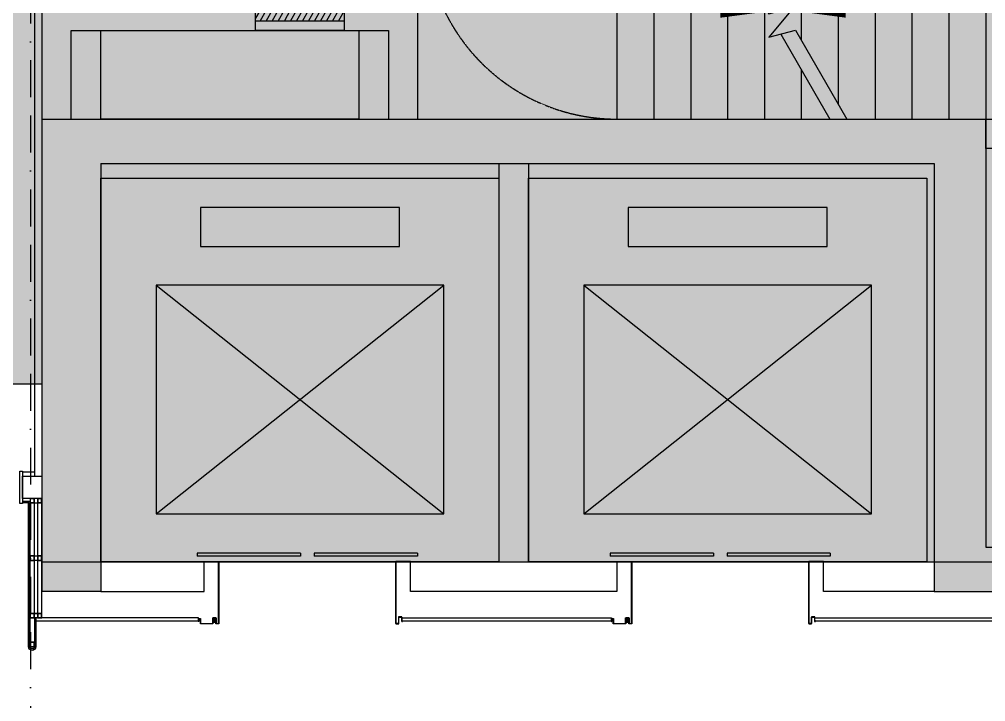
# Model space of a CAD drawing. Extents: x -284868 to 304789, y -137694 to 137894.
# Drawn here: x 202035 to 208588, y -96536 to -91912 of the extents above; entities that cross this region are included whole.
import ezdxf

# ---------------------------------------------------------------- set-up
doc = ezdxf.new("R2010")
doc.units = 0
doc.linetypes.add('BORDER2', pattern=[0.875, 0.25, -0.125, 0.25, -0.125, 0, -0.125])
doc.linetypes.add('DASH', pattern=[0.35, 0.25, -0.1])
doc.layers.get('0').update_dxf_attribs({"linetype": 'CONTINUOUS'})
for name, color, linetype in [('0-墙', 4, 'CONTINUOUS'), ('0-建筑柱体', 251, 'CONTINUOUS'), ('0-电梯', 3, 'CONTINUOUS'), ('0-窗', 11, 'CONTINUOUS'), ('0-非设计区域', 251, 'CONTINUOUS'), ('P-完成面', 42, 'CONTINUOUS'), ('P-平面楼梯', 3, 'CONTINUOUS'), ('P-门扇', 6, 'CONTINUOUS'), ('WIRE-照明', 130, 'CONTINUOUS'), ('WIRE-电话插孔', 120, 'BORDER2')]:
    doc.layers.add(name, color=color, linetype=linetype)

# ---------------------------------------------------------------- blocks, each defined once
blk = doc.blocks.new('213r5467')
for p, q in [((-90909.2, -260063), (-90909.2, -260325.5)), ((-89559.2, -260063), (-90909.2, -260063)), ((-89559.2, -260325.5), (-89559.2, -260063)), ((-90909.2, -260325.5), (-89559.2, -260325.5)), ((-91209.2, -260588), (-91209.2, -262138)), ((-89259.2, -260588), (-91209.2, -260588)), ((-91209.2, -260588), (-89259.2, -262138)), ((-91209.2, -262138), (-89259.2, -260588)), ((-89259.2, -262138), (-89259.2, -260588)), ((-91209.2, -262138), (-89259.2, -262138))]:
    blk.add_line(p, q)
blk.add_lwpolyline([(-88884.2, -262463), (-91584.2, -262463), (-91584.2, -259863), (-88884.2, -259863), (-88884.2, -262463)])
blk = doc.blocks.new('sgASGHHHH')
for points in [[(-108645.8, -911224), (-109045.8, -910924), (-109045.8, -914124), (-108645.8, -914124)], [(-109045.8, -910924), (-108645.8, -911224), (-102995.8, -911224), (-102645.8, -910924)], [(-102645.8, -910924), (-102995.8, -911224), (-102995.8, -914124), (-102645.8, -913824)], [(-102645.8, -913824), (-102995.8, -914124), (-94145.8, -914124), (-94645.8, -913824)]]:
    blk.add_hatch(color=256).paths.add_polyline_path(points)
at = {"color": 4}
for p, q in [((-109045.8, -910924), (-109045.8, -914124)), ((-109045.8, -910924), (-102645.8, -910924)), ((-102645.8, -910924), (-102645.8, -913824)), ((-108645.8, -911224), (-108645.8, -914124)), ((-108645.8, -911224), (-102995.8, -911224)), ((-102995.8, -911224), (-102995.8, -914124)), ((-102645.8, -913824), (-94645.8, -913824)), ((-108645.8, -914124), (-109045.8, -914124)), ((-102995.8, -914124), (-94145.8, -914124))]:
    blk.add_line(p, q, dxfattribs=at)
blk = doc.blocks.new('$WINLIB2D$00000039')
at = {"color": 0}
for points in [[(-0.5, 0.5), (-0.5, -0.5)], [(0.5, 0.5), (-0.5, 0.5)], [(0.5, -0.5), (0.5, 0.5)], [(-0.5, 0.167), (0.5, 0.167)], [(-0.384, -0.167), (-0.448, 0.167)], [(-0.316, -0.167), (-0.38, 0.167)], [(-0.248, -0.167), (-0.312, 0.167)], [(-0.18, -0.167), (-0.244, 0.167)], [(-0.112, -0.167), (-0.176, 0.167)], [(-0.044, -0.167), (-0.108, 0.167)], [(0.024, -0.167), (-0.04, 0.167)], [(0.092, -0.167), (0.028, 0.167)], [(0.16, -0.167), (0.096, 0.167)], [(0.228, -0.167), (0.164, 0.167)], [(0.296, -0.167), (0.232, 0.167)], [(0.364, -0.167), (0.3, 0.167)], [(0.432, -0.167), (0.368, 0.167)], [(0.5, -0.167), (0.436, 0.167)], [(-0.452, -0.167), (-0.5, 0.084)], [(-0.5, -0.167), (0.5, -0.167)], [(0.5, -0.5), (-0.5, -0.5)]]:
    blk.add_lwpolyline(points, dxfattribs=at)
blk = doc.blocks.new('$DORLIB2D$00000127')
at = {"color": 0}
for points in [[(-0.5333, 0.7949), (-0.5333, 0.6904)], [(-0.0333, 0.7949), (-0.5333, 0.7949)], [(-0.0333, 0.7949), (-0.0333, 0.6904)], [(0.5333, 0.7949), (0.0333, 0.7949)], [(0.0333, 0.7949), (0.0333, 0.6904)], [(0.5333, 0.7949), (0.5333, 0.6904)], [(-0.0333, 0.6904), (-0.5333, 0.6904)], [(0.5333, 0.6904), (0.0333, 0.6904)], [(0.5, 0.5), (-0.5, 0.5)]]:
    blk.add_lwpolyline(points, dxfattribs=at)
blk = doc.blocks.new('A$C00a7c3ed')
for p, q in [((-3800, -1240), (-3800, 0)), ((-3550, -1240), (-3550, 0)), ((-3300, -1240), (-3300, 0)), ((-3050, -1240), (-3050, 0)), ((-2800, -1240), (-2800, 0)), ((-2550, -1240), (-2550, 0)), ((-2300, -1240), (-2300, 0)), ((-2050, -1240), (-2050, 0)), ((-1800, -1240), (-1800, 0)), ((-1550, -1240), (-1550, 0)), ((-1300, -1240), (-1300, 0)), ((-1300, 0), (-1300, -1240)), ((-3860, -1240), (-3860, -1560)), ((-1240, -1240), (-3860, -1240)), ((-1240, -1560), (-1240, -1240)), ((-1300, -1300), (-3800, -1300)), ((-3800, -1300), (-3800, -1500)), ((-1300, -1300), (-3800, -1300)), ((-3800, -1500), (-3800, -1300)), ((-1300, -1500), (-1300, -1300)), ((-1300, -1300), (-1300, -1500)), ((-3800, -1500), (-3108, -1500)), ((-3800, -1500), (-3108, -1500)), ((-3108, -1500), (-2769.9, -2085.6)), ((-2992.5, -1500), (-1300, -1500)), ((-2992.5, -1500), (-2669.9, -2058.8)), ((-2992.5, -1500), (-1300, -1500)), ((-3860, -1560), (-3073.4, -1560)), ((-3800, -1560), (-3800, -2800)), ((-3550, -1560), (-3550, -2800)), ((-3300, -1560), (-3300, -2800)), ((-2957.9, -1560), (-1240, -1560)), ((-2800, -1560), (-2800, -1833.5)), ((-2550, -1560), (-2550, -2266.5)), ((-2300, -1560), (-2300, -2699.5)), ((-2050, -1560), (-2050, -2800)), ((-1800, -1560), (-1800, -2800)), ((-1550, -1560), (-1550, -2800)), ((-1300, -1560), (-1300, -2800)), ((-1300, -1560), (-1300, -2800)), ((-3050, -1600.5), (-3050, -2800)), ((-2800, -2033.5), (-2800, -2800)), ((-2597.6, -2039.4), (-2770.5, -2245.5)), ((-2769.9, -2085.6), (-2597.6, -2039.4)), ((-2770.5, -2245.5), (-2590.1, -2197.1)), ((-2690.1, -2223.9), (-2357.5, -2800)), ((-2590.1, -2197.1), (-2242, -2800)), ((-2550, -2466.5), (-2550, -2800))]:
    blk.add_line(p, q)
at = {"linetype": 'DASH'}
for points in [[(-3800, 0, 0.414206), (-5100, -1300)], [(-1300, 0, -0.414214), (0, -1300)], [(-3800, -2800, -0.41422), (-5100, -1500)], [(-1300, -2800, 0.414214), (0, -1500)]]:
    blk.add_lwpolyline(points, format="xyb", dxfattribs=at)
for points in [[(-3925, -650, 0, 0, 0), (-604.2, -650, 0, 0, 0), (-604.2, -2072.6, 0, 0, 0), (-2550, -2072.6, 0, 80, 0), (-2250, -2072.6, 0, 0, 0)], [(-4480, -1147.5, 0, 0, 0), (-4480, -1560, 0, 80, 0), (-4480, -1260, 0, 0, 0)], [(-3925, -2073.2, 0, 0, 0), (-2800, -2073.2, 0, 80, 0), (-3100, -2073.2, 0, 0, 0)]]:
    blk.add_lwpolyline(points, format="xyseb")
for points in [[(-5150, -1240), (-3860, -1240), (-3860, -1560), (-5150, -1560)], [(-1240, -1240), (0, -1240), (0, -1560), (-1240, -1560)]]:
    blk.add_lwpolyline(points, close=True)
blk = doc.blocks.new('A$C611527F21')
h = blk.add_hatch(color=7)
h.dxf.hatch_style = 1
h.set_gradient(color1=(255, 255, 255), color2=(255, 255, 0), tint=1, name='CYLINDER')
h.paths.add_polyline_path([(1340, -405), (1340, -380), (1320, -380), (1320, -406), (1325, -410), (1335, -410)])
for points in [[(60, -375), (60, -405), (55, -405), (55, -400), (56.5, -400), (56.5, -403.5), (58.5, -403.5), (58.5, -373.5), (81.5, -373.5), (81.5, -418.5), (98.5, -418.5), (98.5, 0), (0, 0), (0, 1.5), (100, 1.5), (100, -420), (80, -420), (80, -375), (60, -375)], [(1438.5, -400), (1438.5, -403.5), (1436.5, -403.5), (1436.5, -383.5), (1423.5, -383.5), (1423.5, -418.5), (1341.5, -418.5), (1341.5, -378.5), (1318.5, -378.5), (1318.5, -418.5), (1301.5, -418.5), (1301.5, 0), (1400, 0), (1400, 1.5), (1300, 1.5), (1300, -420), (1320, -420), (1320, -380), (1340, -380), (1340, -420), (1425, -420), (1425, -385), (1435, -385), (1435, -405), (1440, -405), (1440, -400), (1438.5, -400)]]:
    blk.add_lwpolyline(points)
blk.add_lwpolyline([(1340, -405), (1340, -380), (1320, -380), (1320, -406), (1325, -410), (1335, -410)], close=True)
blk = doc.blocks.new('A$Ccb2b344d')
at = {"layer": 'P-完成面', "color": 251}
for points in [[(0, 0), (30, 0), (30, 30), (0, 30)], [(2, 2), (28, 2), (28, 28), (2, 28)]]:
    blk.add_lwpolyline(points, close=True, dxfattribs=at)
blk = doc.blocks.new('A$Ca154d7f9')
at = {"layer": 'WIRE-电话插孔', "ltscale": 1000}
blk.add_line((-477.5, 14700), (-477.5, -8661.3), dxfattribs=at)

msp = doc.modelspace()

# ---------------------------------------------------------------- hatches: boundary and pattern name
at = {"layer": '0-非设计区域', "ltscale": 3}
h = msp.add_hatch(dxfattribs=at)
h.set_pattern_fill('ANGLE', color=256, scale=100)
h.set_pattern_definition([(0, (-222963.06, 278012.8), (0, 698.5), [508, -190.5]), (90, (-222963.06, 278012.8), (-698.5, 4e-14), [508, -190.5])])
h.paths.add_polyline_path([(202687.8, -67385.8), (202687.8, -75488.5), (200387.8, -75488.5), (200387.8, -94382), (202187.8, -94382), (202187.8, -95588.5), (211787.8, -95588.5), (211787.8, -99388.5), (208237.8, -99388.5), (208237.8, -99688.5), (202187.8, -99688.5), (202187.8, -103688.5), (211187.8, -103688.5), (211187.8, -106368.5), (216487.8, -106368.5), (216487.8, -117135.8), (217337.8, -117135.8), (217337.8, -118589), (228338.2, -118589), (228338.2, -65088), (217337.8, -65088), (217337.8, -67385.8), (215837.8, -67385.8), (215837.8, -65088.5), (203337.8, -65088.5), (203337.8, -67385.8)])

# ---------------------------------------------------------------- linework, layer by layer
at = {"layer": '0-墙'}
for points in [[(202387.8, -91788.5), (202387.8, -90438.5), (202187.8, -90438.5), (202187.8, -92588.5), (202387.8, -92588.5), (202387.8, -91988.5), (204537.8, -91988.5), (204537.8, -92588.5), (204737.8, -92588.5), (204737.8, -90438.5), (204537.8, -90438.5), (204537.8, -91788.5), (202387.8, -91788.5)], [(211287.8, -92788.5), (208587.8, -92788.5), (208587.8, -92588.5), (209887.8, -92588.5)], [(205487.8, -95588.5), (206087.8, -95588.5), (206087.8, -95788.5), (204687.8, -95788.5), (204687.8, -95588.5), (205287.8, -95588.5), (205287.8, -92888.5), (205487.8, -92888.5), (205487.8, -95588.5)]]:
    msp.add_lwpolyline(points, dxfattribs=at)
at = {"layer": '0-墙', "color": 251}
msp.add_lwpolyline([(202587.8, -91988.5), (204337.8, -91988.5), (204337.8, -92588.5), (202587.8, -92588.5)], close=True, dxfattribs=at)
at = {"layer": '0-墙', "ltscale": 3}
msp.add_lwpolyline([(202187.8, -95008.5), (202187.8, -95158.5), (202057.8, -95158.5), (202057.8, -95008.5)], close=True, dxfattribs=at)
at = {"layer": '0-墙'}
for points in [[(202587.8, -95788.5), (203287.8, -95788.5), (203287.8, -95588.5), (202587.8, -95588.5)], [(208237.8, -95788.5), (207487.8, -95788.5), (207487.8, -95588.5), (208237.8, -95588.5)]]:
    msp.add_lwpolyline(points, close=True, dxfattribs=at)
at = {"layer": '0-墙', "color": 251}
msp.add_solid([(202587.8, -92588.5), (202587.8, -91988.5), (202780.7, -92137.7), (204337.8, -91988.5)], dxfattribs=at)
at = {"layer": '0-非设计区域', "ltscale": 3}
msp.add_lwpolyline([(228338.2, -118589), (228338.2, -65088), (217337.8, -65088), (217337.8, -67385.8), (215837.8, -67385.8), (215837.8, -65088.5), (203337.8, -65088.5), (203337.8, -67385.8), (202687.8, -67385.8), (202687.8, -75488.5), (200387.8, -75488.5), (200387.8, -94382), (202187.8, -94382), (202187.8, -95588.5), (211787.8, -95588.5), (211787.8, -99388.5)], dxfattribs=at)
at = {"layer": 'P-完成面'}
msp.add_line((202057.8, -94978.5), (202137.8, -94978.5), dxfattribs=at)
at = {"layer": 'P-完成面', "color": 251, "ltscale": 3}
msp.add_line((202187.8, -95938.5), (202187.8, -95188.5), dxfattribs=at)
at = {"layer": 'P-完成面'}
for points in [[(202137.8, -90413.5), (202137.8, -95008.5)], [(202146.6, -95988.5), (203251.3, -95988.5), (203251.3, -95968.5), (202146.6, -95968.5), (202146.6, -95988.5)], [(204629.3, -95988.5), (204629.3, -95968.5), (206051.3, -95968.5), (206051.3, -95988.5)], [(204629.3, -95988.5), (206051.3, -95988.5), (206051.3, -95982.5)], [(207429.3, -95988.5), (207429.3, -95968.5), (208636.3, -95968.5), (208636.3, -95988.5)], [(207429.3, -95988.5), (208636.3, -95988.5), (208636.3, -95982.5)]]:
    msp.add_lwpolyline(points, dxfattribs=at)
msp.add_lwpolyline([(202037.8, -94973.5), (202057.8, -94973.5), (202057.8, -95193.5), (202037.8, -95193.5)], close=True, dxfattribs=at)
at = {"layer": 'P-完成面', "color": 251}
msp.add_lwpolyline([(202057.8, -95187.3), (202099, -95187.3), (202099, -96163.5, 0.414214), (202122.8, -96187.3, 0.414214), (202146.6, -96163.5), (202146.6, -95968.5), (202137.8, -95968.5), (202137.8, -96163.5, -0.414214), (202122.8, -96178.5, -0.414214), (202107.8, -96163.5), (202107.8, -95178.5), (202057.8, -95178.5)], format="xyb", dxfattribs=at)
at = {"layer": 'P-完成面'}
msp.add_lwpolyline([(202147.8, -95988.5), (202147.8, -96163.5, -0.414214), (202122.8, -96188.5), (202122.8, -96188.5, -0.414214), (202097.8, -96163.5), (202097.8, -95188.5), (202057.8, -95188.5)], format="xyb", dxfattribs=at)
at = {"layer": 'P-完成面', "color": 251, "ltscale": 3}
msp.add_lwpolyline([(202137.8, -95188.5), (202157.8, -95188.5), (202157.8, -95938.5), (202137.8, -95938.5)], close=True, dxfattribs=at)
at = {"layer": 'P-完成面', "color": 251}
for points in [[(202137.8, -95548.5), (202157.8, -95548.5), (202157.8, -95578.5), (202137.8, -95578.5)], [(202137.8, -95938.5), (202157.8, -95938.5), (202157.8, -95968.5), (202137.8, -95968.5)]]:
    msp.add_lwpolyline(points, close=True, dxfattribs=at)

# ---------------------------------------------------------------- block references
at = {"layer": '0-建筑柱体'}
msp.add_blockref('sgASGHHHH', (311233.6, 818335.5), dxfattribs=at)
at = {"layer": '0-电梯'}
for p in [(294171.9, 166874.6), (297071.9, 166874.6)]:
    msp.add_blockref('213r5467', p, dxfattribs=at)
at = {"layer": '0-窗', "xscale": 600, "yscale": -200, "zscale": 600, "rotation": 2.36222826168e-05}
msp.add_blockref('$WINLIB2D$00000039', (203937.8, -91888.5), dxfattribs=at)
at = {"layer": '0-非设计区域', "color": 1, "ltscale": 3}
for p in [(202107.8, -95188.5), (202157.8, -95188.5), (202157.8, -95578.5), (202157.8, -95968.5), (202107.8, -96163.5)]:
    msp.add_blockref('A$Ccb2b344d', p, dxfattribs=at)
at = {"layer": 'P-完成面', "color": 251}
for p in [(202107.8, -95578.5), (202107.8, -95968.5)]:
    msp.add_blockref('A$Ccb2b344d', p, dxfattribs=at)
at = {"layer": 'P-完成面', "xscale": -1}
for p in [(204687.8, -95588.5), (207487.8, -95588.5)]:
    msp.add_blockref('A$C611527F21', p, dxfattribs=at)
at = {"layer": 'P-平面楼梯', "ltscale": 3}
msp.add_blockref('A$C00a7c3ed', (209887.8, -89788.5), dxfattribs=at)
at = {"layer": 'P-门扇', "xscale": 1400, "yscale": 200, "zscale": 1400}
for p in [(203987.8, -95688.5), (206787.8, -95688.5)]:
    msp.add_blockref('$DORLIB2D$00000127', p, dxfattribs=at)
at = {"layer": 'WIRE-照明'}
msp.add_blockref('A$Ca154d7f9', (202587.8, -92888.5), dxfattribs=at)

doc.saveas('drawing.dxf')
